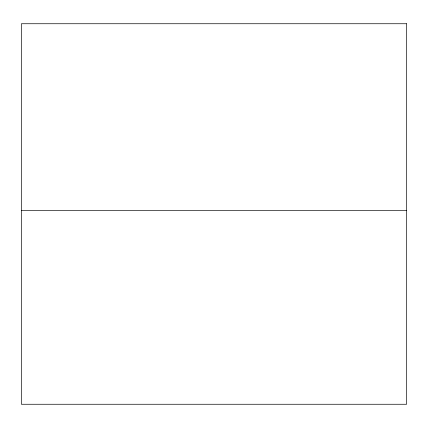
<?xml version="1.0" encoding="UTF-8"?>
<svg xmlns="http://www.w3.org/2000/svg" width="428" height="428" viewBox="0 0 428 428"><rect width="100%" height="100%" fill="white"/><g stroke="black" fill="none" stroke-linecap="round" stroke-linejoin="round"><path stroke-width="0.64" d="M21.4 210.49L406.6 210.49M406.6 23.738L21.4 23.738L21.4 404.262L406.6 404.262L406.6 23.738"/></g></svg>
